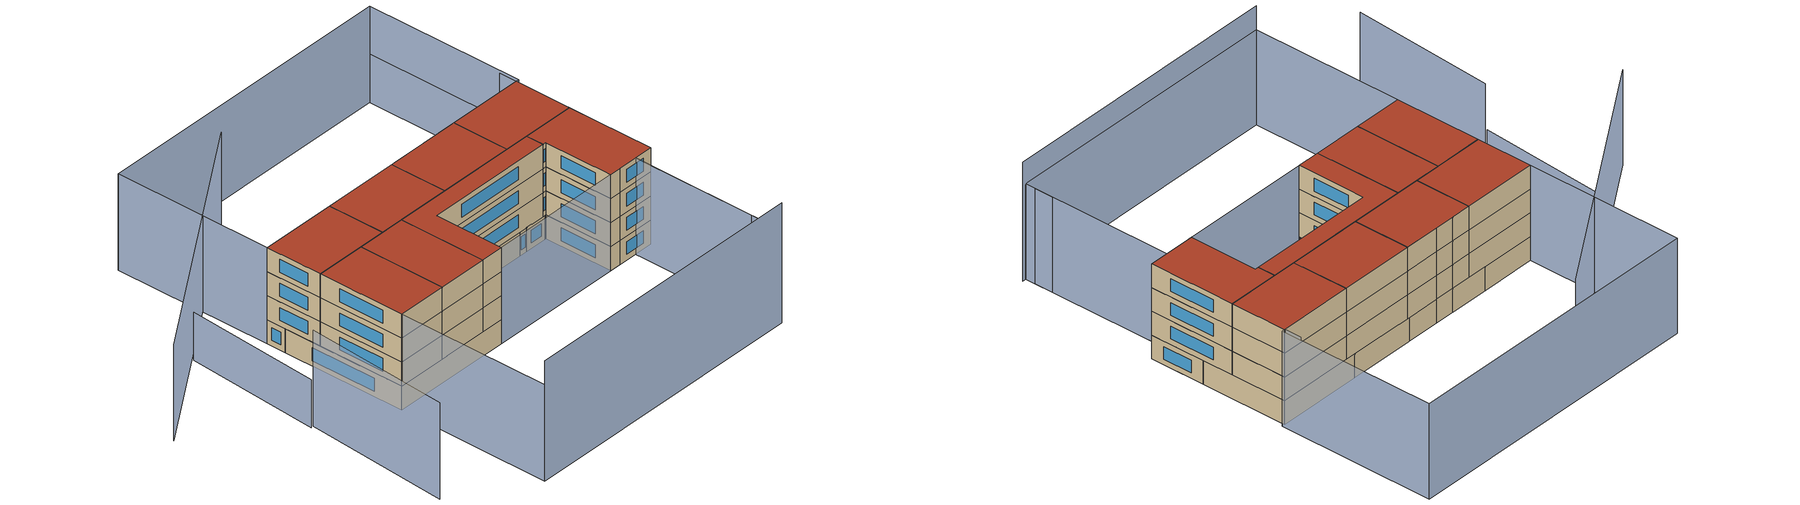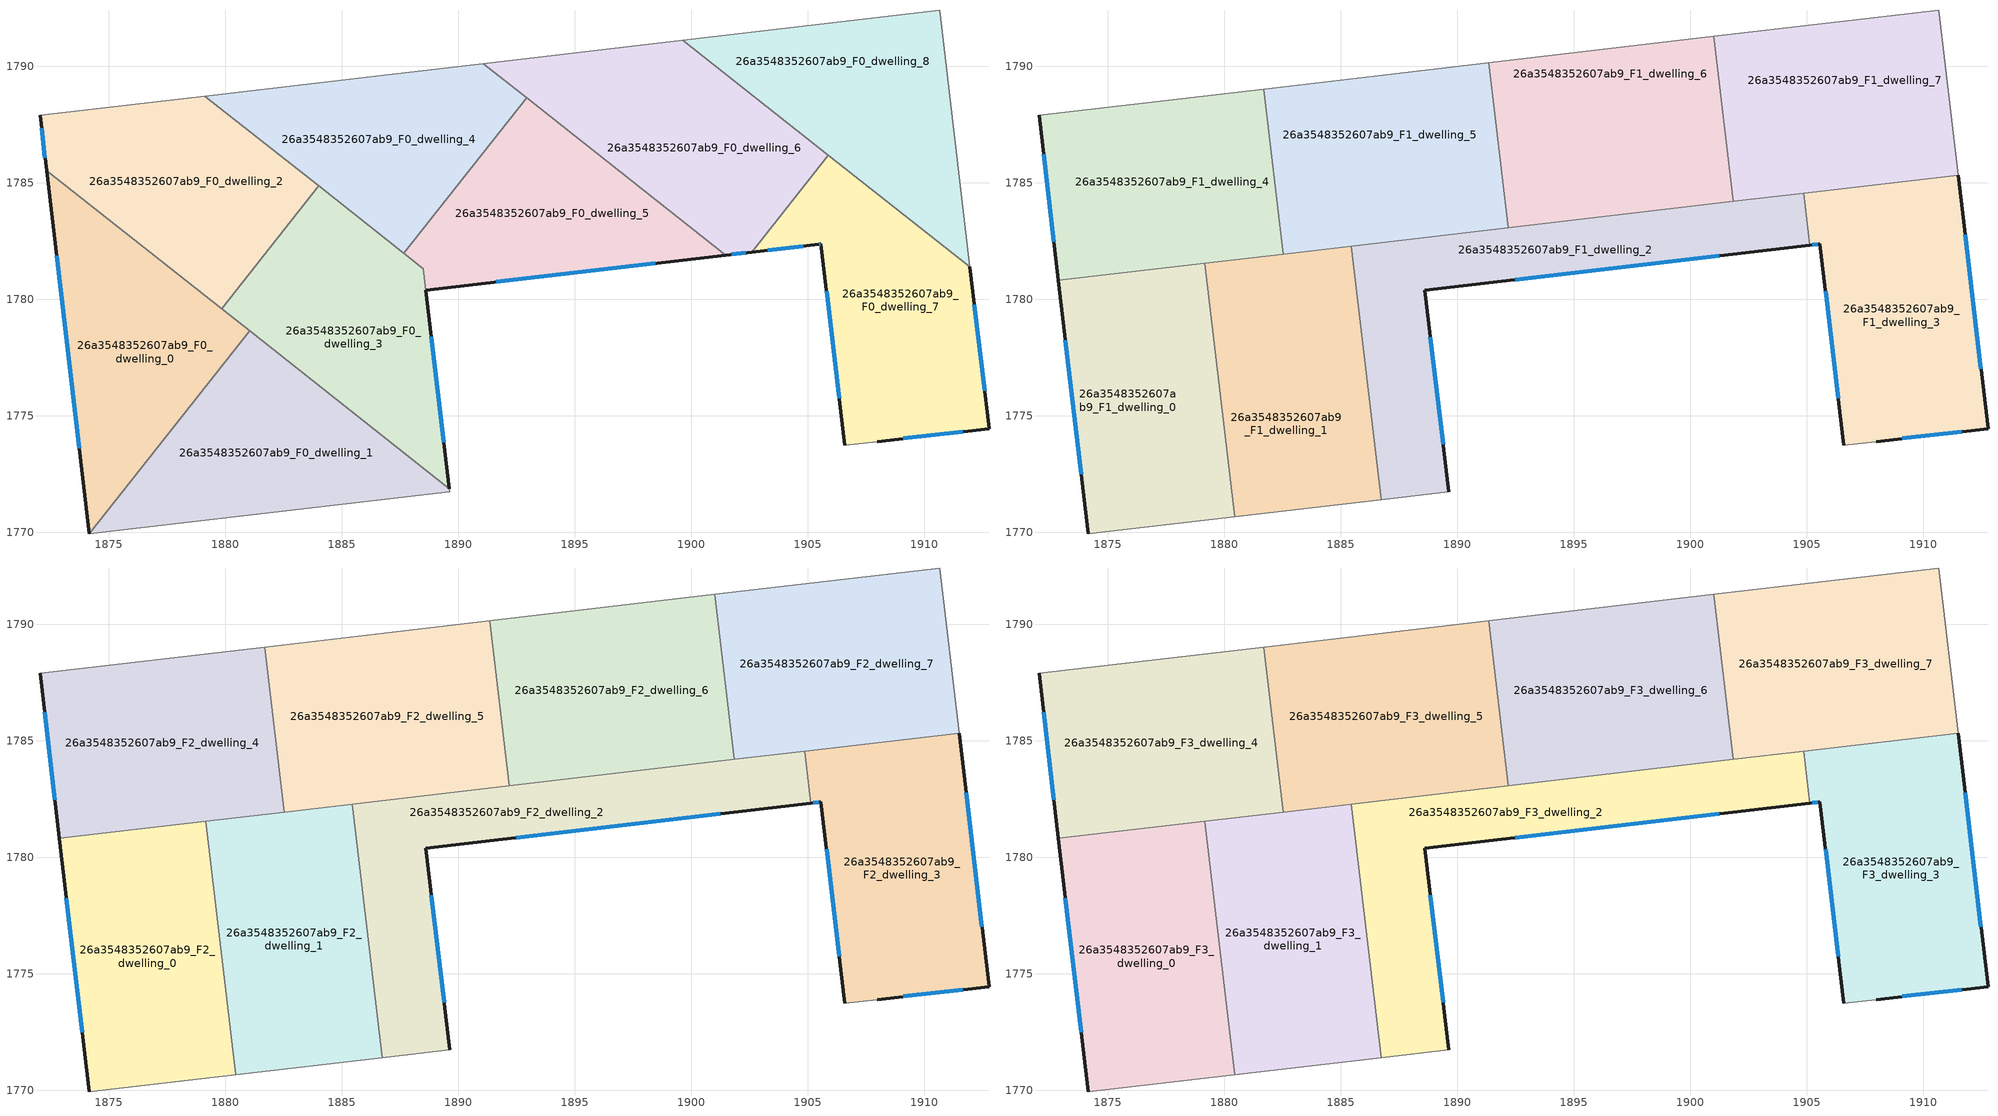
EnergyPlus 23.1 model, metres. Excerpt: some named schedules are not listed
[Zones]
26a3548352607ab9_F0_dwelling_0
 floor ground (EU_floor_Construction): 1881.04,1778.64 1874.17,1769.94 1872.33,1785.53 z0
 wall outside (EU_wall_Construction): 1872.33,1785.53 1874.17,1769.94 z0:3
 wall to 26a3548352607ab9_F0_dwelling_1 (EU_wall_Construction): 1874.17,1769.94 1881.04,1778.64 z0:3
 wall to 26a3548352607ab9_F0_dwelling_2 (EU_wall_Construction): 1879.84,1779.59 1872.33,1785.53 z0:3
 wall to 26a3548352607ab9_F0_dwelling_3 (EU_wall_Construction): 1881.04,1778.64 1879.84,1779.59 z0:3
 window (EU_Window_Construction): 1872.76,1781.87 1873.74,1773.6 z0.7:2.3
26a3548352607ab9_F0_dwelling_1
 floor ground (EU_floor_Construction): 1889.62,1771.87 1889.63,1771.75 1874.17,1769.93 1881.04,1778.64 z0
 wall adiabatic (EU_wall_Construction): 1874.17,1769.93 1889.63,1771.75 1889.62,1771.87 z0:3
 wall to 26a3548352607ab9_F0_dwelling_3 (EU_wall_Construction): 1889.62,1771.87 1881.04,1778.64 z0:3
26a3548352607ab9_F0_dwelling_2
 floor ground (EU_floor_Construction): 1884.01,1784.87 1879.84,1779.59 1872.33,1785.53 1872.05,1787.89 1879.13,1788.72 z0
 wall outside (EU_wall_Construction): 1872.05,1787.89 1872.33,1785.53 z0:3
 wall to 26a3548352607ab9_F0_dwelling_3 (EU_wall_Construction): 1879.84,1779.59 1884.01,1784.87 z0:3
 wall adiabatic (EU_wall_Construction): 1879.13,1788.72 1872.05,1787.89 z0:3
 wall to 26a3548352607ab9_F0_dwelling_4 (EU_wall_Construction): 1884.01,1784.87 1879.13,1788.72 z0:3
 window (EU_Window_Construction): 1872.12,1787.33 1872.27,1786.08 z0.7:2.3
26a3548352607ab9_F0_dwelling_3
 floor ground (EU_floor_Construction): 1888.5,1781.32 1889.62,1771.87 1879.84,1779.59 1884.01,1784.87 z0
 wall outside (EU_wall_Construction): 1889.62,1771.87 1888.61,1780.39 z0:3
 wall to 26a3548352607ab9_F0_dwelling_5 (EU_wall_Construction): 1888.61,1780.39 1888.5,1781.32 1887.67,1781.98 z0:3
 wall to 26a3548352607ab9_F0_dwelling_4 (EU_wall_Construction): 1887.67,1781.98 1884.01,1784.87 z0:3
 window (EU_Window_Construction): 1889.38,1773.87 1888.85,1778.39 z0.7:2.3
26a3548352607ab9_F0_dwelling_4
 floor ground (EU_floor_Construction): 1892.94,1788.64 1887.67,1781.97 1879.13,1788.72 1884.24,1789.32 1886.8,1789.61 1891.07,1790.11 z0
 wall adiabatic (EU_wall_Construction): 1891.07,1790.11 1886.8,1789.61 1884.24,1789.32 1879.13,1788.72 z0:3
 wall to 26a3548352607ab9_F0_dwelling_5 (EU_wall_Construction): 1887.67,1781.97 1892.94,1788.64 z0:3
 wall to 26a3548352607ab9_F0_dwelling_6 (EU_wall_Construction): 1892.94,1788.64 1891.07,1790.11 z0:3
26a3548352607ab9_F0_dwelling_5
 floor ground (EU_floor_Construction): 1901.47,1781.9 1888.61,1780.39 1888.5,1781.32 1887.67,1781.97 1892.94,1788.64 z0
 wall outside (EU_wall_Construction): 1888.61,1780.39 1901.47,1781.9 z0:3
 wall to 26a3548352607ab9_F0_dwelling_6 (EU_wall_Construction): 1901.47,1781.9 1892.94,1788.64 z0:3
 window (EU_Window_Construction): 1891.63,1780.75 1898.45,1781.54 z0.7:2.3
26a3548352607ab9_F0_dwelling_6
 floor ground (EU_floor_Construction): 1905.88,1786.19 1902.6,1782.03 1901.47,1781.9 1891.07,1790.11 1899.64,1791.12 z0
 wall outside (EU_wall_Construction): 1901.47,1781.9 1902.6,1782.03 z0:3
 wall adiabatic (EU_wall_Construction): 1899.64,1791.12 1891.07,1790.11 z0:3
 wall to 26a3548352607ab9_F0_dwelling_7 (EU_wall_Construction): 1902.6,1782.03 1905.88,1786.19 z0:3
 wall to 26a3548352607ab9_F0_dwelling_8 (EU_wall_Construction): 1905.88,1786.19 1899.64,1791.12 z0:3
 window (EU_Window_Construction): 1901.74,1781.93 1902.33,1782 z0.7:2.3
26a3548352607ab9_F0_dwelling_7
 floor ground (EU_floor_Construction): 1911.96,1781.39 1912.77,1774.46 1907.97,1773.9 1906.58,1773.73 1905.56,1782.38 1905.48,1782.37 1902.6,1782.03 1905.88,1786.19 z0
 wall outside (EU_wall_Construction): 1902.6,1782.03 1905.48,1782.37 1905.56,1782.38 1906.58,1773.73 / 1907.97,1773.9 1912.77,1774.46 1911.96,1781.39 z0:3
 wall adiabatic (EU_wall_Construction): 1906.58,1773.73 1907.97,1773.9 z0:3
 wall to 26a3548352607ab9_F0_dwelling_8 (EU_wall_Construction): 1911.96,1781.39 1905.88,1786.19 z0:3
 window (EU_Window_Construction): 1905.5,1782.37 1905.54,1782.37 / 1903.27,1782.11 1904.8,1782.29 / 1912.58,1776.09 1912.15,1779.76 / 1909.1,1774.03 1911.65,1774.33 / 1905.8,1780.35 1906.34,1775.76 z0.7:2.3
26a3548352607ab9_F0_dwelling_8
 floor ground (EU_floor_Construction): 1910.66,1792.41 1911.96,1781.39 1899.64,1791.12 z0
 wall adiabatic (EU_wall_Construction): 1911.96,1781.39 1910.66,1792.41 1899.64,1791.12 z0:3
26a3548352607ab9_F1_dwelling_0
 floor to 26a3548352607ab9_F0_dwelling_0 (EU_floor_Construction): 1879.36,1779.97 1879.71,1776.96 1874.17,1769.94 1872.89,1780.81 1877.6,1781.36 z3
 floor to 26a3548352607ab9_F0_dwelling_1 (EU_floor_Construction): 1879.71,1776.96 1880.45,1770.68 1874.17,1769.94 z3
 floor to 26a3548352607ab9_F0_dwelling_2 (EU_floor_Construction): 1879.17,1781.55 1879.36,1779.97 1877.6,1781.36 z3
 wall outside (EU_wall_Construction): 1872.89,1780.81 1874.17,1769.93 z3:6
 wall to 26a3548352607ab9_F1_dwelling_1 (EU_wall_Construction): 1880.45,1770.67 1879.17,1781.55 z3:6
 wall adiabatic (EU_wall_Construction): 1874.17,1769.93 1880.45,1770.67 z3:6
 wall to 26a3548352607ab9_F1_dwelling_4 (EU_wall_Construction): 1879.17,1781.55 1872.89,1780.81 z3:6
 window (EU_Window_Construction): 1873.19,1778.26 1873.87,1772.49 z3.7:5.3
26a3548352607ab9_F1_dwelling_1
 floor to 26a3548352607ab9_F0_dwelling_1 (EU_floor_Construction): 1886.38,1774.43 1886.73,1771.41 1880.45,1770.68 1879.71,1776.96 1881.04,1778.64 z3
 floor to 26a3548352607ab9_F0_dwelling_3 (EU_floor_Construction): 1885.46,1782.28 1886.38,1774.43 1879.84,1779.59 1881.61,1781.83 z3
 floor to 26a3548352607ab9_F0_dwelling_0 (EU_floor_Construction): 1881.04,1778.64 1879.71,1776.96 1879.36,1779.97 z3
 floor to 26a3548352607ab9_F0_dwelling_2 (EU_floor_Construction): 1881.61,1781.83 1879.84,1779.59 1879.36,1779.97 1879.17,1781.55 z3
 wall to 26a3548352607ab9_F1_dwelling_2 (EU_wall_Construction): 1886.73,1771.41 1885.46,1782.28 z3:6
 wall adiabatic (EU_wall_Construction): 1880.45,1770.67 1886.73,1771.41 z3:6
 wall to 26a3548352607ab9_F1_dwelling_5 (EU_wall_Construction): 1885.46,1782.28 1882.53,1781.94 z3:6
 wall to 26a3548352607ab9_F1_dwelling_4 (EU_wall_Construction): 1882.53,1781.94 1879.17,1781.55 z3:6
26a3548352607ab9_F1_dwelling_2
 floor to 26a3548352607ab9_F0_dwelling_5 (EU_floor_Construction): 1901.47,1781.9 1888.61,1780.39 1888.5,1781.32 1887.67,1781.97 1888.16,1782.6 1898.98,1783.87 z3
 floor to 26a3548352607ab9_F0_dwelling_1 (EU_floor_Construction): 1889.62,1771.87 1889.63,1771.75 1886.73,1771.41 1886.38,1774.43 z3
 floor to 26a3548352607ab9_F0_dwelling_6 (EU_floor_Construction): 1904.57,1784.52 1902.6,1782.03 1901.47,1781.9 1898.98,1783.87 z3
 floor to 26a3548352607ab9_F0_dwelling_7 (EU_floor_Construction): 1904.86,1784.56 1905.12,1782.32 1902.6,1782.03 1904.57,1784.52 z3
 floor to 26a3548352607ab9_F0_dwelling_3 (EU_floor_Construction): 1888.5,1781.32 1889.62,1771.87 1886.38,1774.43 1885.46,1782.28 1887.04,1782.47 z3
 floor to 26a3548352607ab9_F0_dwelling_4 (EU_floor_Construction): 1888.16,1782.6 1887.67,1781.98 1887.04,1782.47 z3
 wall outside (EU_wall_Construction): 1889.63,1771.75 1888.61,1780.39 1905.12,1782.32 z3:6
 wall to 26a3548352607ab9_F1_dwelling_3 (EU_wall_Construction): 1905.12,1782.32 1904.86,1784.56 z3:6
 wall adiabatic (EU_wall_Construction): 1886.73,1771.41 1889.63,1771.75 z3:6
 wall to 26a3548352607ab9_F1_dwelling_6 (EU_wall_Construction): 1901.84,1784.2 1892.18,1783.07 z3:6
 wall to 26a3548352607ab9_F1_dwelling_5 (EU_wall_Construction): 1892.18,1783.07 1885.45,1782.28 z3:6
 wall to 26a3548352607ab9_F1_dwelling_7 (EU_wall_Construction): 1904.86,1784.56 1901.84,1784.2 z3:6
 window (EU_Window_Construction): 1892.49,1780.85 1901.24,1781.87 / 1889.39,1773.78 1888.85,1778.36 z3.7:5.3
26a3548352607ab9_F1_dwelling_3
 floor to 26a3548352607ab9_F0_dwelling_7 (EU_floor_Construction): 1911.96,1781.39 1912.77,1774.46 1907.97,1773.9 1906.58,1773.73 1905.56,1782.38 1905.12,1782.32 1904.86,1784.56 1907.55,1784.87 z3
 floor to 26a3548352607ab9_F0_dwelling_8 (EU_floor_Construction): 1911.49,1785.33 1911.96,1781.39 1907.55,1784.87 z3
 wall outside (EU_wall_Construction): 1905.12,1782.32 1905.56,1782.38 1906.58,1773.73 / 1907.97,1773.9 1912.77,1774.46 1911.49,1785.33 z3:6
 wall adiabatic (EU_wall_Construction): 1906.58,1773.73 1907.97,1773.9 z3:6
 wall to 26a3548352607ab9_F1_dwelling_7 (EU_wall_Construction): 1911.49,1785.33 1904.86,1784.56 z3:6
 window (EU_Window_Construction): 1905.22,1782.34 1905.46,1782.36 / 1912.47,1777.01 1911.79,1782.78 / 1909.1,1774.03 1911.65,1774.33 / 1905.8,1780.35 1906.34,1775.76 z3.7:5.3
26a3548352607ab9_F1_dwelling_4
 floor to 26a3548352607ab9_F0_dwelling_2 (EU_floor_Construction): 1882,1786.45 1882.42,1782.86 1881.61,1781.83 1877.6,1781.36 1872.33,1785.53 1872.05,1787.89 1879.13,1788.72 z3
 floor to 26a3548352607ab9_F0_dwelling_0 (EU_floor_Construction): 1877.6,1781.36 1872.89,1780.81 1872.33,1785.53 z3
 floor to 26a3548352607ab9_F0_dwelling_4 (EU_floor_Construction): 1881.7,1789.02 1882,1786.45 1879.13,1788.72 z3
 floor to 26a3548352607ab9_F0_dwelling_3 (EU_floor_Construction): 1882.42,1782.86 1882.53,1781.94 1881.61,1781.83 z3
 wall outside (EU_wall_Construction): 1872.05,1787.89 1872.89,1780.81 z3:6
 wall to 26a3548352607ab9_F1_dwelling_5 (EU_wall_Construction): 1882.53,1781.94 1881.7,1789.02 z3:6
 wall adiabatic (EU_wall_Construction): 1881.7,1789.02 1872.05,1787.89 z3:6
 window (EU_Window_Construction): 1872.25,1786.23 1872.69,1782.47 z3.7:5.3
26a3548352607ab9_F1_dwelling_5
 floor to 26a3548352607ab9_F0_dwelling_3 (EU_floor_Construction): 1887.04,1782.47 1882.53,1781.94 1882.42,1782.86 1884.01,1784.87 z3
 floor to 26a3548352607ab9_F0_dwelling_4 (EU_floor_Construction): 1891.39,1789.87 1891.71,1787.09 1888.16,1782.6 1887.04,1782.47 1882,1786.45 1881.7,1789.02 1884.24,1789.32 1886.8,1789.61 1891.07,1790.11 z3
 floor to 26a3548352607ab9_F0_dwelling_2 (EU_floor_Construction): 1884.01,1784.87 1882.42,1782.86 1882,1786.45 z3
 floor to 26a3548352607ab9_F0_dwelling_5 (EU_floor_Construction): 1891.71,1787.09 1892.18,1783.07 1888.16,1782.6 z3
 floor to 26a3548352607ab9_F0_dwelling_6 (EU_floor_Construction): 1891.35,1790.15 1891.39,1789.87 1891.07,1790.11 z3
 wall adiabatic (EU_wall_Construction): 1891.35,1790.15 1886.8,1789.61 1884.24,1789.32 1881.7,1789.02 z3:6
 wall to 26a3548352607ab9_F1_dwelling_6 (EU_wall_Construction): 1892.18,1783.07 1891.35,1790.15 z3:6
26a3548352607ab9_F1_dwelling_6
 floor to 26a3548352607ab9_F0_dwelling_4 (EU_floor_Construction): 1892.94,1788.64 1891.71,1787.09 1891.39,1789.87 z3
 floor to 26a3548352607ab9_F0_dwelling_5 (EU_floor_Construction): 1898.98,1783.87 1892.18,1783.07 1891.71,1787.09 1892.94,1788.64 z3
 floor to 26a3548352607ab9_F0_dwelling_6 (EU_floor_Construction): 1901.17,1789.91 1901.84,1784.2 1898.98,1783.87 1891.39,1789.87 1891.35,1790.15 1899.64,1791.12 z3
 floor to 26a3548352607ab9_F0_dwelling_8 (EU_floor_Construction): 1901.01,1791.28 1901.17,1789.91 1899.64,1791.12 z3
 wall adiabatic (EU_wall_Construction): 1901.01,1791.28 1891.35,1790.15 z3:6
 wall to 26a3548352607ab9_F1_dwelling_7 (EU_wall_Construction): 1901.84,1784.2 1901.01,1791.28 z3:6
26a3548352607ab9_F1_dwelling_7
 floor to 26a3548352607ab9_F0_dwelling_6 (EU_floor_Construction): 1905.88,1786.19 1904.57,1784.52 1901.84,1784.2 1901.17,1789.91 z3
 floor to 26a3548352607ab9_F0_dwelling_8 (EU_floor_Construction): 1910.66,1792.41 1911.49,1785.33 1907.55,1784.87 1901.17,1789.91 1901.01,1791.28 z3
 floor to 26a3548352607ab9_F0_dwelling_7 (EU_floor_Construction): 1907.55,1784.87 1904.57,1784.52 1905.88,1786.19 z3
 wall adiabatic (EU_wall_Construction): 1911.49,1785.33 1910.66,1792.41 1901.01,1791.28 z3:6
26a3548352607ab9_F2_dwelling_0
 floor to 26a3548352607ab9_F1_dwelling_0 (EU_floor_Construction): 1879.17,1781.55 1880.45,1770.67 1874.17,1769.93 1872.89,1780.81 z6
 wall outside (EU_wall_Construction): 1872.89,1780.81 1874.17,1769.93 z6:9
 wall to 26a3548352607ab9_F2_dwelling_1 (EU_wall_Construction): 1880.45,1770.67 1879.17,1781.55 z6:9
 wall adiabatic (EU_wall_Construction): 1874.17,1769.93 1880.45,1770.67 z6:9
 wall to 26a3548352607ab9_F2_dwelling_4 (EU_wall_Construction): 1879.17,1781.55 1872.89,1780.81 z6:9
 window (EU_Window_Construction): 1873.19,1778.26 1873.87,1772.49 z6.7:8.3
26a3548352607ab9_F2_dwelling_1
 floor to 26a3548352607ab9_F1_dwelling_1 (EU_floor_Construction): 1885.46,1782.28 1886.73,1771.41 1880.45,1770.67 1879.17,1781.55 z6
 wall to 26a3548352607ab9_F2_dwelling_2 (EU_wall_Construction): 1886.73,1771.41 1885.46,1782.28 z6:9
 wall adiabatic (EU_wall_Construction): 1880.45,1770.67 1886.73,1771.41 z6:9
 wall to 26a3548352607ab9_F2_dwelling_5 (EU_wall_Construction): 1885.46,1782.28 1882.53,1781.94 z6:9
 wall to 26a3548352607ab9_F2_dwelling_4 (EU_wall_Construction): 1882.53,1781.94 1879.17,1781.55 z6:9
26a3548352607ab9_F2_dwelling_2
 floor to 26a3548352607ab9_F1_dwelling_2 (EU_floor_Construction): 1904.86,1784.56 1905.12,1782.32 1888.61,1780.39 1889.63,1771.75 1886.73,1771.41 1885.46,1782.28 z6
 wall outside (EU_wall_Construction): 1889.63,1771.75 1888.61,1780.39 1905.12,1782.32 z6:9
 wall to 26a3548352607ab9_F2_dwelling_3 (EU_wall_Construction): 1905.12,1782.32 1904.86,1784.56 z6:9
 wall adiabatic (EU_wall_Construction): 1886.73,1771.41 1889.63,1771.75 z6:9
 wall to 26a3548352607ab9_F2_dwelling_6 (EU_wall_Construction): 1901.84,1784.2 1892.18,1783.07 z6:9
 wall to 26a3548352607ab9_F2_dwelling_5 (EU_wall_Construction): 1892.18,1783.07 1885.45,1782.28 z6:9
 wall to 26a3548352607ab9_F2_dwelling_7 (EU_wall_Construction): 1904.86,1784.56 1901.84,1784.2 z6:9
 window (EU_Window_Construction): 1892.49,1780.85 1901.24,1781.87 / 1889.39,1773.78 1888.85,1778.36 z6.7:8.3
26a3548352607ab9_F2_dwelling_3
 floor to 26a3548352607ab9_F1_dwelling_3 (EU_floor_Construction): 1911.49,1785.33 1912.77,1774.46 1907.97,1773.9 1906.58,1773.73 1905.56,1782.38 1905.12,1782.32 1904.86,1784.56 z6
 wall outside (EU_wall_Construction): 1905.12,1782.32 1905.56,1782.38 1906.58,1773.73 / 1907.97,1773.9 1912.77,1774.46 1911.49,1785.33 z6:9
 wall adiabatic (EU_wall_Construction): 1906.58,1773.73 1907.97,1773.9 z6:9
 wall to 26a3548352607ab9_F2_dwelling_7 (EU_wall_Construction): 1911.49,1785.33 1904.86,1784.56 z6:9
 window (EU_Window_Construction): 1905.22,1782.34 1905.46,1782.36 / 1912.47,1777.01 1911.79,1782.78 / 1909.1,1774.03 1911.65,1774.33 / 1905.8,1780.35 1906.34,1775.76 z6.7:8.3
26a3548352607ab9_F2_dwelling_4
 floor to 26a3548352607ab9_F1_dwelling_4 (EU_floor_Construction): 1881.7,1789.02 1882.53,1781.94 1872.89,1780.81 1872.05,1787.89 z6
 wall outside (EU_wall_Construction): 1872.05,1787.89 1872.89,1780.81 z6:9
 wall to 26a3548352607ab9_F2_dwelling_5 (EU_wall_Construction): 1882.53,1781.94 1881.7,1789.02 z6:9
 wall adiabatic (EU_wall_Construction): 1881.7,1789.02 1872.05,1787.89 z6:9
 window (EU_Window_Construction): 1872.25,1786.23 1872.69,1782.47 z6.7:8.3
26a3548352607ab9_F2_dwelling_5
 floor to 26a3548352607ab9_F1_dwelling_5 (EU_floor_Construction): 1891.35,1790.15 1892.18,1783.07 1882.53,1781.94 1881.7,1789.02 1884.24,1789.32 1886.8,1789.61 z6
 wall adiabatic (EU_wall_Construction): 1891.35,1790.15 1886.8,1789.61 1884.24,1789.32 1881.7,1789.02 z6:9
 wall to 26a3548352607ab9_F2_dwelling_6 (EU_wall_Construction): 1892.18,1783.07 1891.35,1790.15 z6:9
26a3548352607ab9_F2_dwelling_6
 floor to 26a3548352607ab9_F1_dwelling_6 (EU_floor_Construction): 1901.01,1791.28 1901.84,1784.2 1892.18,1783.07 1891.35,1790.15 z6
 wall adiabatic (EU_wall_Construction): 1901.01,1791.28 1891.35,1790.15 z6:9
 wall to 26a3548352607ab9_F2_dwelling_7 (EU_wall_Construction): 1901.84,1784.2 1901.01,1791.28 z6:9
26a3548352607ab9_F2_dwelling_7
 floor to 26a3548352607ab9_F1_dwelling_7 (EU_floor_Construction): 1910.66,1792.41 1911.49,1785.33 1901.84,1784.2 1901.01,1791.28 z6
 wall adiabatic (EU_wall_Construction): 1911.49,1785.33 1910.66,1792.41 1901.01,1791.28 z6:9
26a3548352607ab9_F3_dwelling_0
 floor to 26a3548352607ab9_F2_dwelling_0 (EU_floor_Construction): 1879.17,1781.55 1880.45,1770.67 1874.17,1769.93 1872.89,1780.81 z9
 wall outside (EU_wall_Construction): 1872.89,1780.81 1874.17,1769.93 z9:12
 wall to 26a3548352607ab9_F3_dwelling_1 (EU_wall_Construction): 1880.45,1770.67 1879.17,1781.55 z9:12
 wall adiabatic (EU_wall_Construction): 1874.17,1769.93 1880.45,1770.67 z9:12
 wall to 26a3548352607ab9_F3_dwelling_4 (EU_wall_Construction): 1879.17,1781.55 1872.89,1780.81 z9:12
 window (EU_Window_Construction): 1873.19,1778.26 1873.87,1772.49 z9.7:11.3
 roof outside (EU_roof_Construction): 1880.45,1770.67 1879.17,1781.55 1872.89,1780.81 1874.17,1769.93 z12
26a3548352607ab9_F3_dwelling_1
 floor to 26a3548352607ab9_F2_dwelling_1 (EU_floor_Construction): 1885.46,1782.28 1886.73,1771.41 1880.45,1770.67 1879.17,1781.55 z9
 wall to 26a3548352607ab9_F3_dwelling_2 (EU_wall_Construction): 1886.73,1771.41 1885.46,1782.28 z9:12
 wall adiabatic (EU_wall_Construction): 1880.45,1770.67 1886.73,1771.41 z9:12
 wall to 26a3548352607ab9_F3_dwelling_5 (EU_wall_Construction): 1885.46,1782.28 1882.53,1781.94 z9:12
 wall to 26a3548352607ab9_F3_dwelling_4 (EU_wall_Construction): 1882.53,1781.94 1879.17,1781.55 z9:12
 roof outside (EU_roof_Construction): 1886.73,1771.41 1885.46,1782.28 1879.17,1781.55 1880.45,1770.67 z12
26a3548352607ab9_F3_dwelling_2
 floor to 26a3548352607ab9_F2_dwelling_2 (EU_floor_Construction): 1904.86,1784.56 1905.12,1782.32 1888.61,1780.39 1889.63,1771.75 1886.73,1771.41 1885.46,1782.28 z9
 wall outside (EU_wall_Construction): 1889.63,1771.75 1888.61,1780.39 1905.12,1782.32 z9:12
 wall to 26a3548352607ab9_F3_dwelling_3 (EU_wall_Construction): 1905.12,1782.32 1904.86,1784.56 z9:12
 wall adiabatic (EU_wall_Construction): 1886.73,1771.41 1889.63,1771.75 z9:12
 wall to 26a3548352607ab9_F3_dwelling_6 (EU_wall_Construction): 1901.84,1784.2 1892.18,1783.07 z9:12
 wall to 26a3548352607ab9_F3_dwelling_5 (EU_wall_Construction): 1892.18,1783.07 1885.45,1782.28 z9:12
 wall to 26a3548352607ab9_F3_dwelling_7 (EU_wall_Construction): 1904.86,1784.56 1901.84,1784.2 z9:12
 window (EU_Window_Construction): 1892.49,1780.85 1901.24,1781.87 / 1889.39,1773.78 1888.85,1778.36 z9.7:11.3
 roof outside (EU_roof_Construction): 1905.12,1782.32 1904.86,1784.56 1885.46,1782.28 1886.73,1771.41 1889.63,1771.75 1888.61,1780.39 z12
26a3548352607ab9_F3_dwelling_3
 floor to 26a3548352607ab9_F2_dwelling_3 (EU_floor_Construction): 1911.49,1785.33 1912.77,1774.46 1907.97,1773.9 1906.58,1773.73 1905.56,1782.38 1905.12,1782.32 1904.86,1784.56 z9
 wall outside (EU_wall_Construction): 1905.12,1782.32 1905.56,1782.38 1906.58,1773.73 / 1907.97,1773.9 1912.77,1774.46 1911.49,1785.33 z9:12
 wall adiabatic (EU_wall_Construction): 1906.58,1773.73 1907.97,1773.9 z9:12
 wall to 26a3548352607ab9_F3_dwelling_7 (EU_wall_Construction): 1911.49,1785.33 1904.86,1784.56 z9:12
 window (EU_Window_Construction): 1905.22,1782.34 1905.46,1782.36 / 1912.47,1777.01 1911.79,1782.78 / 1909.1,1774.03 1911.65,1774.33 / 1905.8,1780.35 1906.34,1775.76 z9.7:11.3
 roof outside (EU_roof_Construction): 1912.77,1774.46 1911.49,1785.33 1904.86,1784.56 1905.12,1782.32 1905.56,1782.38 1906.58,1773.73 1907.97,1773.9 z12
26a3548352607ab9_F3_dwelling_4
 floor to 26a3548352607ab9_F2_dwelling_4 (EU_floor_Construction): 1881.7,1789.02 1882.53,1781.94 1872.89,1780.81 1872.05,1787.89 z9
 wall outside (EU_wall_Construction): 1872.05,1787.89 1872.89,1780.81 z9:12
 wall to 26a3548352607ab9_F3_dwelling_5 (EU_wall_Construction): 1882.53,1781.94 1881.7,1789.02 z9:12
 wall adiabatic (EU_wall_Construction): 1881.7,1789.02 1872.05,1787.89 z9:12
 window (EU_Window_Construction): 1872.25,1786.23 1872.69,1782.47 z9.7:11.3
 roof outside (EU_roof_Construction): 1882.53,1781.94 1881.7,1789.02 1872.05,1787.89 1872.89,1780.81 z12
26a3548352607ab9_F3_dwelling_5
 floor to 26a3548352607ab9_F2_dwelling_5 (EU_floor_Construction): 1891.35,1790.15 1892.18,1783.07 1882.53,1781.94 1881.7,1789.02 1884.24,1789.32 1886.8,1789.61 z9
 wall adiabatic (EU_wall_Construction): 1891.35,1790.15 1886.8,1789.61 1884.24,1789.32 1881.7,1789.02 z9:12
 wall to 26a3548352607ab9_F3_dwelling_6 (EU_wall_Construction): 1892.18,1783.07 1891.35,1790.15 z9:12
 roof outside (EU_roof_Construction): 1892.18,1783.07 1891.35,1790.15 1886.8,1789.61 1884.24,1789.32 1881.7,1789.02 1882.53,1781.94 z12
26a3548352607ab9_F3_dwelling_6
 floor to 26a3548352607ab9_F2_dwelling_6 (EU_floor_Construction): 1901.01,1791.28 1901.84,1784.2 1892.18,1783.07 1891.35,1790.15 z9
 wall adiabatic (EU_wall_Construction): 1901.01,1791.28 1891.35,1790.15 z9:12
 wall to 26a3548352607ab9_F3_dwelling_7 (EU_wall_Construction): 1901.84,1784.2 1901.01,1791.28 z9:12
 roof outside (EU_roof_Construction): 1901.84,1784.2 1901.01,1791.28 1891.35,1790.15 1892.18,1783.07 z12
26a3548352607ab9_F3_dwelling_7
 floor to 26a3548352607ab9_F2_dwelling_7 (EU_floor_Construction): 1910.66,1792.41 1911.49,1785.33 1901.84,1784.2 1901.01,1791.28 z9
 wall adiabatic (EU_wall_Construction): 1911.49,1785.33 1910.66,1792.41 1901.01,1791.28 z9:12
 roof outside (EU_roof_Construction): 1911.49,1785.33 1910.66,1792.41 1901.01,1791.28 1901.84,1784.2 z12
shading: 1876.42,1750.84 1913.17,1755.15 z0:15; 1865.59,1773.94 1866.4,1755.76 / 1882.45,1806.13 1853.42,1781.69 / 1912.53,1756.38 1910.08,1777.14 / 1912.52,1776.48 1910.4,1794.56 / 1912.68,1755.09 1876.41,1750.84 / 1876.41,1750.84 1874.17,1769.94 / 1874.17,1769.94 1910.44,1774.19 / 1910.44,1774.19 1912.68,1755.09 / 1869.71,1807.78 1908.7,1812.35 / 1908.7,1812.35 1911.03,1792.45 / 1911.03,1792.45 1872.03,1787.89 / 1872.03,1787.89 1869.71,1807.78 z0:12; 1864.52,1790.81 1865.26,1773.92 / 1910.76,1794.6 1908.69,1812.28 z0:6
[Building]
EU S2 Campaign: North Axis=0; Terrain=City; Solar Distribution=FullExterior
[Site:Location]
Budapest.Ferenc.Liszt.Intl.AP: Latitude=47.437; Longitude=19.256; Time Zone=1; Elevation=185
[SizingPeriod:WeatherFileDays]
AnnualSizingPeriod: Begin Month=1; Begin Day of Month=1; End Month=12; End Day of Month=31; Day of Week for Start Day=Monday; Use Weather File Daylight Saving Period=No; Use Weather File Rain and Snow Indicators=No
[MATERIAL]
EU_InternalMass_Material: Roughness=MediumRough; Thickness=0.1; Conductivity=1; Density=1800; Specific Heat=900; Thermal Absorptance=0.9; Solar Absorptance=0.7; Visible Absorptance=0.7
[MATERIAL:NOMASS] Roughness=MediumRough; Thermal Absorptance=0.9; Solar Absorptance=0.7; Visible Absorptance=0.7
Name | Thermal Resistance
EU_wall_NoMass | 0.832559
EU_roof_NoMass | 1.39638
EU_floor_NoMass | 0.872794
[WINDOWMATERIAL:SIMPLEGLAZINGSYSTEM]
EU_Window_SimpleGlazing: UFactor=2.79869; Solar Heat Gain Coefficient=0.75; Visible Transmittance=0.75
[CONSTRUCTION]
EU_wall_Construction: EU_wall_NoMass
EU_roof_Construction: EU_roof_NoMass
EU_floor_Construction: EU_floor_NoMass
EU_Window_Construction: EU_Window_SimpleGlazing
EU_InternalMass_Construction: EU_InternalMass_Material
[ZONE] Type=1; Multiplier=1; Ceiling Height=autocalculate; Floor Area=autocalculate; Part of Total Floor Area=Yes
Name | Volume
26a3548352607ab9_F0_dwelling_0 | 184.663
26a3548352607ab9_F1_dwelling_0; 26a3548352607ab9_F2_dwelling_0; 26a3548352607ab9_F3_dwelling_0 | 207.74
26a3548352607ab9_F0_dwelling_1 | 184.582
26a3548352607ab9_F1_dwelling_1; 26a3548352607ab9_F2_dwelling_1; 26a3548352607ab9_F3_dwelling_1 | 207.758
26a3548352607ab9_F0_dwelling_2 | 184.679
26a3548352607ab9_F1_dwelling_2; 26a3548352607ab9_F2_dwelling_2; 26a3548352607ab9_F3_dwelling_2 | 207.772
26a3548352607ab9_F0_dwelling_3 | 183.325
26a3548352607ab9_F1_dwelling_3; 26a3548352607ab9_F2_dwelling_3; 26a3548352607ab9_F3_dwelling_3 | 207.764
26a3548352607ab9_F0_dwelling_4 | 168.954
26a3548352607ab9_F1_dwelling_4; 26a3548352607ab9_F2_dwelling_4; 26a3548352607ab9_F3_dwelling_4 | 207.747
26a3548352607ab9_F0_dwelling_5 | 170.225
26a3548352607ab9_F1_dwelling_5; 26a3548352607ab9_F2_dwelling_5; 26a3548352607ab9_F3_dwelling_5; 26a3548352607ab9_F1_dwelling_6; 26a3548352607ab9_F2_dwelling_6; 26a3548352607ab9_F3_dwelling_6 | 207.757
26a3548352607ab9_F0_dwelling_6 | 200.406
26a3548352607ab9_F0_dwelling_7 | 200.404
26a3548352607ab9_F1_dwelling_7; 26a3548352607ab9_F2_dwelling_7; 26a3548352607ab9_F3_dwelling_7 | 207.746
26a3548352607ab9_F0_dwelling_8 | 184.682
[INTERNALMASS] Construction=EU_InternalMass_Construction
Name | Zone or ZoneList | Surface Area
26a3548352607ab9_F0_dwelling_0_EU_InternalMass | 26a3548352607ab9_F0_dwelling_0 | 61.5568
26a3548352607ab9_F0_dwelling_1_EU_InternalMass | 26a3548352607ab9_F0_dwelling_1 | 61.5593
26a3548352607ab9_F0_dwelling_2_EU_InternalMass | 26a3548352607ab9_F0_dwelling_2 | 61.5598
26a3548352607ab9_F0_dwelling_3_EU_InternalMass | 26a3548352607ab9_F0_dwelling_3 | 61.1248
26a3548352607ab9_F0_dwelling_4_EU_InternalMass | 26a3548352607ab9_F0_dwelling_4 | 56.318
26a3548352607ab9_F0_dwelling_5_EU_InternalMass | 26a3548352607ab9_F0_dwelling_5 | 56.7406
26a3548352607ab9_F0_dwelling_6_EU_InternalMass | 26a3548352607ab9_F0_dwelling_6 | 66.8014
26a3548352607ab9_F0_dwelling_7_EU_InternalMass | 26a3548352607ab9_F0_dwelling_7 | 66.8003
26a3548352607ab9_F0_dwelling_8_EU_InternalMass | 26a3548352607ab9_F0_dwelling_8 | 61.5606
26a3548352607ab9_F1_dwelling_0_EU_InternalMass | 26a3548352607ab9_F1_dwelling_0 | 69.2465
26a3548352607ab9_F1_dwelling_1_EU_InternalMass | 26a3548352607ab9_F1_dwelling_1 | 69.2527
26a3548352607ab9_F1_dwelling_2_EU_InternalMass | 26a3548352607ab9_F1_dwelling_2 | 69.2569
26a3548352607ab9_F1_dwelling_3_EU_InternalMass | 26a3548352607ab9_F1_dwelling_3 | 69.2546
26a3548352607ab9_F1_dwelling_4_EU_InternalMass | 26a3548352607ab9_F1_dwelling_4 | 69.2493
26a3548352607ab9_F1_dwelling_5_EU_InternalMass | 26a3548352607ab9_F1_dwelling_5 | 69.2524
26a3548352607ab9_F1_dwelling_6_EU_InternalMass | 26a3548352607ab9_F1_dwelling_6 | 69.2524
26a3548352607ab9_F1_dwelling_7_EU_InternalMass | 26a3548352607ab9_F1_dwelling_7 | 69.2486
26a3548352607ab9_F2_dwelling_0_EU_InternalMass | 26a3548352607ab9_F2_dwelling_0 | 69.2465
26a3548352607ab9_F2_dwelling_1_EU_InternalMass | 26a3548352607ab9_F2_dwelling_1 | 69.2527
26a3548352607ab9_F2_dwelling_2_EU_InternalMass | 26a3548352607ab9_F2_dwelling_2 | 69.2569
26a3548352607ab9_F2_dwelling_3_EU_InternalMass | 26a3548352607ab9_F2_dwelling_3 | 69.2546
26a3548352607ab9_F2_dwelling_4_EU_InternalMass | 26a3548352607ab9_F2_dwelling_4 | 69.2493
26a3548352607ab9_F2_dwelling_5_EU_InternalMass | 26a3548352607ab9_F2_dwelling_5 | 69.2524
26a3548352607ab9_F2_dwelling_6_EU_InternalMass | 26a3548352607ab9_F2_dwelling_6 | 69.2524
26a3548352607ab9_F2_dwelling_7_EU_InternalMass | 26a3548352607ab9_F2_dwelling_7 | 69.2486
26a3548352607ab9_F3_dwelling_0_EU_InternalMass | 26a3548352607ab9_F3_dwelling_0 | 69.2465
26a3548352607ab9_F3_dwelling_1_EU_InternalMass | 26a3548352607ab9_F3_dwelling_1 | 69.2527
26a3548352607ab9_F3_dwelling_2_EU_InternalMass | 26a3548352607ab9_F3_dwelling_2 | 69.2569
26a3548352607ab9_F3_dwelling_3_EU_InternalMass | 26a3548352607ab9_F3_dwelling_3 | 69.2546
26a3548352607ab9_F3_dwelling_4_EU_InternalMass | 26a3548352607ab9_F3_dwelling_4 | 69.2493
26a3548352607ab9_F3_dwelling_5_EU_InternalMass | 26a3548352607ab9_F3_dwelling_5 | 69.2524
26a3548352607ab9_F3_dwelling_6_EU_InternalMass | 26a3548352607ab9_F3_dwelling_6 | 69.2524
26a3548352607ab9_F3_dwelling_7_EU_InternalMass | 26a3548352607ab9_F3_dwelling_7 | 69.2486
[OTHEREQUIPMENT] Fuel Type=Electricity; Design Level Calculation Method=Watts/Area; Power per Zone Floor Area=1; Fraction Latent=0; Fraction Radiant=0; Fraction Lost=0; Carbon Dioxide Generation Rate=0; EndUse Subcategory=EU_Step8_InternalGains
Name | Zone or ZoneList or Space or SpaceList | Schedule
EU_Step8_InternalGain_26a3548352607ab9_F0_dwelling_0_f000 | 26a3548352607ab9_F0_dwelling_0 | EU_Step8_GainSchedule_26a3548352607ab9_F0_dwelling_0_f000
EU_Step8_InternalGain_26a3548352607ab9_F0_dwelling_1_f000 | 26a3548352607ab9_F0_dwelling_1 | EU_Step8_GainSchedule_26a3548352607ab9_F0_dwelling_1_f000
EU_Step8_InternalGain_26a3548352607ab9_F0_dwelling_2_f000 | 26a3548352607ab9_F0_dwelling_2 | EU_Step8_GainSchedule_26a3548352607ab9_F0_dwelling_2_f000
EU_Step8_InternalGain_26a3548352607ab9_F0_dwelling_3_f000 | 26a3548352607ab9_F0_dwelling_3 | EU_Step8_GainSchedule_26a3548352607ab9_F0_dwelling_3_f000
EU_Step8_InternalGain_26a3548352607ab9_F0_dwelling_4_f000 | 26a3548352607ab9_F0_dwelling_4 | EU_Step8_GainSchedule_26a3548352607ab9_F0_dwelling_4_f000
EU_Step8_InternalGain_26a3548352607ab9_F0_dwelling_5_f000 | 26a3548352607ab9_F0_dwelling_5 | EU_Step8_GainSchedule_26a3548352607ab9_F0_dwelling_5_f000
EU_Step8_InternalGain_26a3548352607ab9_F0_dwelling_6_f000 | 26a3548352607ab9_F0_dwelling_6 | EU_Step8_GainSchedule_26a3548352607ab9_F0_dwelling_6_f000
EU_Step8_InternalGain_26a3548352607ab9_F0_dwelling_7_f000 | 26a3548352607ab9_F0_dwelling_7 | EU_Step8_GainSchedule_26a3548352607ab9_F0_dwelling_7_f000
EU_Step8_InternalGain_26a3548352607ab9_F0_dwelling_8_f000 | 26a3548352607ab9_F0_dwelling_8 | EU_Step8_GainSchedule_26a3548352607ab9_F0_dwelling_8_f000
EU_Step8_InternalGain_26a3548352607ab9_F1_dwelling_0_f000 | 26a3548352607ab9_F1_dwelling_0 | EU_Step8_GainSchedule_26a3548352607ab9_F1_dwelling_0_f000
EU_Step8_InternalGain_26a3548352607ab9_F1_dwelling_1_f000 | 26a3548352607ab9_F1_dwelling_1 | EU_Step8_GainSchedule_26a3548352607ab9_F1_dwelling_1_f000
EU_Step8_InternalGain_26a3548352607ab9_F1_dwelling_2_f000 | 26a3548352607ab9_F1_dwelling_2 | EU_Step8_GainSchedule_26a3548352607ab9_F1_dwelling_2_f000
EU_Step8_InternalGain_26a3548352607ab9_F1_dwelling_3_f000 | 26a3548352607ab9_F1_dwelling_3 | EU_Step8_GainSchedule_26a3548352607ab9_F1_dwelling_3_f000
EU_Step8_InternalGain_26a3548352607ab9_F1_dwelling_4_f000 | 26a3548352607ab9_F1_dwelling_4 | EU_Step8_GainSchedule_26a3548352607ab9_F1_dwelling_4_f000
EU_Step8_InternalGain_26a3548352607ab9_F1_dwelling_5_f000 | 26a3548352607ab9_F1_dwelling_5 | EU_Step8_GainSchedule_26a3548352607ab9_F1_dwelling_5_f000
EU_Step8_InternalGain_26a3548352607ab9_F1_dwelling_6_f000 | 26a3548352607ab9_F1_dwelling_6 | EU_Step8_GainSchedule_26a3548352607ab9_F1_dwelling_6_f000
EU_Step8_InternalGain_26a3548352607ab9_F1_dwelling_7_f000 | 26a3548352607ab9_F1_dwelling_7 | EU_Step8_GainSchedule_26a3548352607ab9_F1_dwelling_7_f000
EU_Step8_InternalGain_26a3548352607ab9_F2_dwelling_0_f000 | 26a3548352607ab9_F2_dwelling_0 | EU_Step8_GainSchedule_26a3548352607ab9_F2_dwelling_0_f000
EU_Step8_InternalGain_26a3548352607ab9_F2_dwelling_1_f000 | 26a3548352607ab9_F2_dwelling_1 | EU_Step8_GainSchedule_26a3548352607ab9_F2_dwelling_1_f000
EU_Step8_InternalGain_26a3548352607ab9_F2_dwelling_2_f000 | 26a3548352607ab9_F2_dwelling_2 | EU_Step8_GainSchedule_26a3548352607ab9_F2_dwelling_2_f000
EU_Step8_InternalGain_26a3548352607ab9_F2_dwelling_3_f000 | 26a3548352607ab9_F2_dwelling_3 | EU_Step8_GainSchedule_26a3548352607ab9_F2_dwelling_3_f000
EU_Step8_InternalGain_26a3548352607ab9_F2_dwelling_4_f000 | 26a3548352607ab9_F2_dwelling_4 | EU_Step8_GainSchedule_26a3548352607ab9_F2_dwelling_4_f000
EU_Step8_InternalGain_26a3548352607ab9_F2_dwelling_5_f000 | 26a3548352607ab9_F2_dwelling_5 | EU_Step8_GainSchedule_26a3548352607ab9_F2_dwelling_5_f000
EU_Step8_InternalGain_26a3548352607ab9_F2_dwelling_6_f000 | 26a3548352607ab9_F2_dwelling_6 | EU_Step8_GainSchedule_26a3548352607ab9_F2_dwelling_6_f000
EU_Step8_InternalGain_26a3548352607ab9_F2_dwelling_7_f000 | 26a3548352607ab9_F2_dwelling_7 | EU_Step8_GainSchedule_26a3548352607ab9_F2_dwelling_7_f000
EU_Step8_InternalGain_26a3548352607ab9_F3_dwelling_0_f000 | 26a3548352607ab9_F3_dwelling_0 | EU_Step8_GainSchedule_26a3548352607ab9_F3_dwelling_0_f000
EU_Step8_InternalGain_26a3548352607ab9_F3_dwelling_1_f000 | 26a3548352607ab9_F3_dwelling_1 | EU_Step8_GainSchedule_26a3548352607ab9_F3_dwelling_1_f000
EU_Step8_InternalGain_26a3548352607ab9_F3_dwelling_2_f000 | 26a3548352607ab9_F3_dwelling_2 | EU_Step8_GainSchedule_26a3548352607ab9_F3_dwelling_2_f000
EU_Step8_InternalGain_26a3548352607ab9_F3_dwelling_3_f000 | 26a3548352607ab9_F3_dwelling_3 | EU_Step8_GainSchedule_26a3548352607ab9_F3_dwelling_3_f000
EU_Step8_InternalGain_26a3548352607ab9_F3_dwelling_4_f000 | 26a3548352607ab9_F3_dwelling_4 | EU_Step8_GainSchedule_26a3548352607ab9_F3_dwelling_4_f000
EU_Step8_InternalGain_26a3548352607ab9_F3_dwelling_5_f000 | 26a3548352607ab9_F3_dwelling_5 | EU_Step8_GainSchedule_26a3548352607ab9_F3_dwelling_5_f000
EU_Step8_InternalGain_26a3548352607ab9_F3_dwelling_6_f000 | 26a3548352607ab9_F3_dwelling_6 | EU_Step8_GainSchedule_26a3548352607ab9_F3_dwelling_6_f000
EU_Step8_InternalGain_26a3548352607ab9_F3_dwelling_7_f000 | 26a3548352607ab9_F3_dwelling_7 | EU_Step8_GainSchedule_26a3548352607ab9_F3_dwelling_7_f000
[ZONEVENTILATION:DESIGNFLOWRATE] Schedule=EU_AlwaysOn; Design Flow Rate Calculation Method=AirChanges/Hour; Air Changes per Hour=0.475469; Ventilation Type=Natural; Fan Pressure Rise=0; Fan Total Efficiency=1; Constant Term Coefficient=1; Temperature Term Coefficient=0; Velocity Term Coefficient=0; Velocity Squared Term Coefficient=0; Minimum Indoor Temperature=-100; Maximum Indoor Temperature=100; Delta Temperature=-100; Minimum Outdoor Temperature=-100; Maximum Outdoor Temperature=100; Maximum Wind Speed=40
Name | Zone or ZoneList or Space or SpaceList
EU_ConstantAir_26a3548352607ab9_F0_dwelling_0 | 26a3548352607ab9_F0_dwelling_0
EU_ConstantAir_26a3548352607ab9_F0_dwelling_1 | 26a3548352607ab9_F0_dwelling_1
EU_ConstantAir_26a3548352607ab9_F0_dwelling_2 | 26a3548352607ab9_F0_dwelling_2
EU_ConstantAir_26a3548352607ab9_F0_dwelling_3 | 26a3548352607ab9_F0_dwelling_3
EU_ConstantAir_26a3548352607ab9_F0_dwelling_4 | 26a3548352607ab9_F0_dwelling_4
EU_ConstantAir_26a3548352607ab9_F0_dwelling_5 | 26a3548352607ab9_F0_dwelling_5
EU_ConstantAir_26a3548352607ab9_F0_dwelling_6 | 26a3548352607ab9_F0_dwelling_6
EU_ConstantAir_26a3548352607ab9_F0_dwelling_7 | 26a3548352607ab9_F0_dwelling_7
EU_ConstantAir_26a3548352607ab9_F0_dwelling_8 | 26a3548352607ab9_F0_dwelling_8
EU_ConstantAir_26a3548352607ab9_F1_dwelling_0 | 26a3548352607ab9_F1_dwelling_0
EU_ConstantAir_26a3548352607ab9_F1_dwelling_1 | 26a3548352607ab9_F1_dwelling_1
EU_ConstantAir_26a3548352607ab9_F1_dwelling_2 | 26a3548352607ab9_F1_dwelling_2
EU_ConstantAir_26a3548352607ab9_F1_dwelling_3 | 26a3548352607ab9_F1_dwelling_3
EU_ConstantAir_26a3548352607ab9_F1_dwelling_4 | 26a3548352607ab9_F1_dwelling_4
EU_ConstantAir_26a3548352607ab9_F1_dwelling_5 | 26a3548352607ab9_F1_dwelling_5
EU_ConstantAir_26a3548352607ab9_F1_dwelling_6 | 26a3548352607ab9_F1_dwelling_6
EU_ConstantAir_26a3548352607ab9_F1_dwelling_7 | 26a3548352607ab9_F1_dwelling_7
EU_ConstantAir_26a3548352607ab9_F2_dwelling_0 | 26a3548352607ab9_F2_dwelling_0
EU_ConstantAir_26a3548352607ab9_F2_dwelling_1 | 26a3548352607ab9_F2_dwelling_1
EU_ConstantAir_26a3548352607ab9_F2_dwelling_2 | 26a3548352607ab9_F2_dwelling_2
EU_ConstantAir_26a3548352607ab9_F2_dwelling_3 | 26a3548352607ab9_F2_dwelling_3
EU_ConstantAir_26a3548352607ab9_F2_dwelling_4 | 26a3548352607ab9_F2_dwelling_4
EU_ConstantAir_26a3548352607ab9_F2_dwelling_5 | 26a3548352607ab9_F2_dwelling_5
EU_ConstantAir_26a3548352607ab9_F2_dwelling_6 | 26a3548352607ab9_F2_dwelling_6
EU_ConstantAir_26a3548352607ab9_F2_dwelling_7 | 26a3548352607ab9_F2_dwelling_7
EU_ConstantAir_26a3548352607ab9_F3_dwelling_0 | 26a3548352607ab9_F3_dwelling_0
EU_ConstantAir_26a3548352607ab9_F3_dwelling_1 | 26a3548352607ab9_F3_dwelling_1
EU_ConstantAir_26a3548352607ab9_F3_dwelling_2 | 26a3548352607ab9_F3_dwelling_2
EU_ConstantAir_26a3548352607ab9_F3_dwelling_3 | 26a3548352607ab9_F3_dwelling_3
EU_ConstantAir_26a3548352607ab9_F3_dwelling_4 | 26a3548352607ab9_F3_dwelling_4
EU_ConstantAir_26a3548352607ab9_F3_dwelling_5 | 26a3548352607ab9_F3_dwelling_5
EU_ConstantAir_26a3548352607ab9_F3_dwelling_6 | 26a3548352607ab9_F3_dwelling_6
EU_ConstantAir_26a3548352607ab9_F3_dwelling_7 | 26a3548352607ab9_F3_dwelling_7
[HVACTEMPLATE:ZONE:IDEALLOADSAIRSYSTEM] System Availability Schedule=EU_AlwaysOn; Maximum Heating Supply Air Temperature=50; Minimum Cooling Supply Air Temperature=13; Maximum Heating Supply Air Humidity Ratio=0.0156; Minimum Cooling Supply Air Humidity Ratio=0.0077; Heating Limit=NoLimit; Cooling Limit=NoLimit; Heating Availability Schedule=EU_AlwaysOn; Cooling Availability Schedule=EU_CoolingOff; Dehumidification Control Type=ConstantSensibleHeatRatio; Cooling Sensible Heat Ratio=0.7; Dehumidification Setpoint=60; Humidification Control Type=None; Humidification Setpoint=30; Outdoor Air Method=None; Outdoor Air Flow Rate per Person=0.00944; Outdoor Air Flow Rate per Zone Floor Area=0; Outdoor Air Flow Rate per Zone=0; Demand Controlled Ventilation Type=None; Outdoor Air Economizer Type=NoEconomizer; Heat Recovery Type=None; Sensible Heat Recovery Effectiveness=0.7; Latent Heat Recovery Effectiveness=0.65
Name | Template Thermostat
26a3548352607ab9_F0_dwelling_0 | EU_HeatOnly_26a3548352607ab9_F0_dwelling_0
26a3548352607ab9_F0_dwelling_1 | EU_HeatOnly_26a3548352607ab9_F0_dwelling_1
26a3548352607ab9_F0_dwelling_2 | EU_HeatOnly_26a3548352607ab9_F0_dwelling_2
26a3548352607ab9_F0_dwelling_3 | EU_HeatOnly_26a3548352607ab9_F0_dwelling_3
26a3548352607ab9_F0_dwelling_4 | EU_HeatOnly_26a3548352607ab9_F0_dwelling_4
26a3548352607ab9_F0_dwelling_5 | EU_HeatOnly_26a3548352607ab9_F0_dwelling_5
26a3548352607ab9_F0_dwelling_6 | EU_HeatOnly_26a3548352607ab9_F0_dwelling_6
26a3548352607ab9_F0_dwelling_7 | EU_HeatOnly_26a3548352607ab9_F0_dwelling_7
26a3548352607ab9_F0_dwelling_8 | EU_HeatOnly_26a3548352607ab9_F0_dwelling_8
26a3548352607ab9_F1_dwelling_0 | EU_HeatOnly_26a3548352607ab9_F1_dwelling_0
26a3548352607ab9_F1_dwelling_1 | EU_HeatOnly_26a3548352607ab9_F1_dwelling_1
26a3548352607ab9_F1_dwelling_2 | EU_HeatOnly_26a3548352607ab9_F1_dwelling_2
26a3548352607ab9_F1_dwelling_3 | EU_HeatOnly_26a3548352607ab9_F1_dwelling_3
26a3548352607ab9_F1_dwelling_4 | EU_HeatOnly_26a3548352607ab9_F1_dwelling_4
26a3548352607ab9_F1_dwelling_5 | EU_HeatOnly_26a3548352607ab9_F1_dwelling_5
26a3548352607ab9_F1_dwelling_6 | EU_HeatOnly_26a3548352607ab9_F1_dwelling_6
26a3548352607ab9_F1_dwelling_7 | EU_HeatOnly_26a3548352607ab9_F1_dwelling_7
26a3548352607ab9_F2_dwelling_0 | EU_HeatOnly_26a3548352607ab9_F2_dwelling_0
26a3548352607ab9_F2_dwelling_1 | EU_HeatOnly_26a3548352607ab9_F2_dwelling_1
26a3548352607ab9_F2_dwelling_2 | EU_HeatOnly_26a3548352607ab9_F2_dwelling_2
26a3548352607ab9_F2_dwelling_3 | EU_HeatOnly_26a3548352607ab9_F2_dwelling_3
26a3548352607ab9_F2_dwelling_4 | EU_HeatOnly_26a3548352607ab9_F2_dwelling_4
26a3548352607ab9_F2_dwelling_5 | EU_HeatOnly_26a3548352607ab9_F2_dwelling_5
26a3548352607ab9_F2_dwelling_6 | EU_HeatOnly_26a3548352607ab9_F2_dwelling_6
26a3548352607ab9_F2_dwelling_7 | EU_HeatOnly_26a3548352607ab9_F2_dwelling_7
26a3548352607ab9_F3_dwelling_0 | EU_HeatOnly_26a3548352607ab9_F3_dwelling_0
26a3548352607ab9_F3_dwelling_1 | EU_HeatOnly_26a3548352607ab9_F3_dwelling_1
26a3548352607ab9_F3_dwelling_2 | EU_HeatOnly_26a3548352607ab9_F3_dwelling_2
26a3548352607ab9_F3_dwelling_3 | EU_HeatOnly_26a3548352607ab9_F3_dwelling_3
26a3548352607ab9_F3_dwelling_4 | EU_HeatOnly_26a3548352607ab9_F3_dwelling_4
26a3548352607ab9_F3_dwelling_5 | EU_HeatOnly_26a3548352607ab9_F3_dwelling_5
26a3548352607ab9_F3_dwelling_6 | EU_HeatOnly_26a3548352607ab9_F3_dwelling_6
26a3548352607ab9_F3_dwelling_7 | EU_HeatOnly_26a3548352607ab9_F3_dwelling_7
[SIZING:ZONE] Zone Cooling Design Supply Air Temperature Input Method=SupplyAirTemperature; Zone Cooling Design Supply Air Temperature=13; Zone Heating Design Supply Air Temperature Input Method=SupplyAirTemperature; Zone Heating Design Supply Air Temperature=50; Zone Cooling Design Supply Air Humidity Ratio=0.008; Zone Heating Design Supply Air Humidity Ratio=0.008; Cooling Design Air Flow Method=DesignDay; Cooling Design Air Flow Rate=0; Cooling Minimum Air Flow per Zone Floor Area=0.000762; Cooling Minimum Air Flow=0; Cooling Minimum Air Flow Fraction=0.2; Heating Design Air Flow Method=DesignDay; Heating Design Air Flow Rate=0; Heating Maximum Air Flow per Zone Floor Area=0.002032; Heating Maximum Air Flow=0.141576; Heating Maximum Air Flow Fraction=0.3; Account for Dedicated Outdoor Air System=No; Dedicated Outdoor Air System Control Strategy=NeutralSupplyAir; Dedicated Outdoor Air Low Setpoint Temperature for Design=autosize; Dedicated Outdoor Air High Setpoint Temperature for Design=autosize; Zone Load Sizing Method=Sensible Load Only No Latent Load; Zone Latent Cooling Design Supply Air Humidity Ratio Input Method=HumidityRatioDifference; Zone Cooling Design Supply Air Humidity Ratio Difference=0.005; Zone Latent Heating Design Supply Air Humidity Ratio Input Method=HumidityRatioDifference; Zone Humidification Design Supply Air Humidity Ratio Difference=0.005
26a3548352607ab9_F0_dwelling_0; 26a3548352607ab9_F0_dwelling_1; 26a3548352607ab9_F0_dwelling_2; 26a3548352607ab9_F0_dwelling_3; 26a3548352607ab9_F0_dwelling_4; 26a3548352607ab9_F0_dwelling_5; 26a3548352607ab9_F0_dwelling_6; 26a3548352607ab9_F0_dwelling_7; 26a3548352607ab9_F0_dwelling_8; 26a3548352607ab9_F1_dwelling_0; 26a3548352607ab9_F1_dwelling_1; 26a3548352607ab9_F1_dwelling_2; 26a3548352607ab9_F1_dwelling_3; 26a3548352607ab9_F1_dwelling_4; 26a3548352607ab9_F1_dwelling_5; 26a3548352607ab9_F1_dwelling_6; 26a3548352607ab9_F1_dwelling_7; 26a3548352607ab9_F2_dwelling_0; 26a3548352607ab9_F2_dwelling_1; 26a3548352607ab9_F2_dwelling_2; 26a3548352607ab9_F2_dwelling_3; 26a3548352607ab9_F2_dwelling_4; 26a3548352607ab9_F2_dwelling_5; 26a3548352607ab9_F2_dwelling_6; 26a3548352607ab9_F2_dwelling_7; 26a3548352607ab9_F3_dwelling_0; 26a3548352607ab9_F3_dwelling_1; 26a3548352607ab9_F3_dwelling_2; 26a3548352607ab9_F3_dwelling_3; 26a3548352607ab9_F3_dwelling_4; 26a3548352607ab9_F3_dwelling_5; 26a3548352607ab9_F3_dwelling_6; 26a3548352607ab9_F3_dwelling_7
[SCHEDULE:FILE] Column Number=1; Rows to Skip at Top=0; Number of Hours of Data=8760; Column Separator=Comma; Interpolate to Timestep=No; Minutes per Item=60; Adjust Schedule for Daylight Savings=Yes
Name | File
EU_Step8_GainSchedule_26a3548352607ab9_F0_dwelling_0_f000 | ../../schedules/26a3548352607ab9/26a3548352607ab9_F0_dwelling_0_f000_gain.csv
EU_Step8_GainSchedule_26a3548352607ab9_F0_dwelling_1_f000 | ../../schedules/26a3548352607ab9/26a3548352607ab9_F0_dwelling_1_f000_gain.csv
EU_Step8_GainSchedule_26a3548352607ab9_F0_dwelling_2_f000 | ../../schedules/26a3548352607ab9/26a3548352607ab9_F0_dwelling_2_f000_gain.csv
EU_Step8_GainSchedule_26a3548352607ab9_F0_dwelling_3_f000 | ../../schedules/26a3548352607ab9/26a3548352607ab9_F0_dwelling_3_f000_gain.csv
EU_Step8_GainSchedule_26a3548352607ab9_F0_dwelling_4_f000 | ../../schedules/26a3548352607ab9/26a3548352607ab9_F0_dwelling_4_f000_gain.csv
EU_Step8_GainSchedule_26a3548352607ab9_F0_dwelling_5_f000 | ../../schedules/26a3548352607ab9/26a3548352607ab9_F0_dwelling_5_f000_gain.csv
EU_Step8_GainSchedule_26a3548352607ab9_F0_dwelling_6_f000 | ../../schedules/26a3548352607ab9/26a3548352607ab9_F0_dwelling_6_f000_gain.csv
EU_Step8_GainSchedule_26a3548352607ab9_F0_dwelling_7_f000 | ../../schedules/26a3548352607ab9/26a3548352607ab9_F0_dwelling_7_f000_gain.csv
EU_Step8_GainSchedule_26a3548352607ab9_F0_dwelling_8_f000 | ../../schedules/26a3548352607ab9/26a3548352607ab9_F0_dwelling_8_f000_gain.csv
EU_Step8_GainSchedule_26a3548352607ab9_F1_dwelling_0_f000 | ../../schedules/26a3548352607ab9/26a3548352607ab9_F1_dwelling_0_f000_gain.csv
EU_Step8_GainSchedule_26a3548352607ab9_F1_dwelling_1_f000 | ../../schedules/26a3548352607ab9/26a3548352607ab9_F1_dwelling_1_f000_gain.csv
EU_Step8_GainSchedule_26a3548352607ab9_F1_dwelling_2_f000 | ../../schedules/26a3548352607ab9/26a3548352607ab9_F1_dwelling_2_f000_gain.csv
EU_Step8_GainSchedule_26a3548352607ab9_F1_dwelling_3_f000 | ../../schedules/26a3548352607ab9/26a3548352607ab9_F1_dwelling_3_f000_gain.csv
EU_Step8_GainSchedule_26a3548352607ab9_F1_dwelling_4_f000 | ../../schedules/26a3548352607ab9/26a3548352607ab9_F1_dwelling_4_f000_gain.csv
EU_Step8_GainSchedule_26a3548352607ab9_F1_dwelling_5_f000 | ../../schedules/26a3548352607ab9/26a3548352607ab9_F1_dwelling_5_f000_gain.csv
EU_Step8_GainSchedule_26a3548352607ab9_F1_dwelling_6_f000 | ../../schedules/26a3548352607ab9/26a3548352607ab9_F1_dwelling_6_f000_gain.csv
EU_Step8_GainSchedule_26a3548352607ab9_F1_dwelling_7_f000 | ../../schedules/26a3548352607ab9/26a3548352607ab9_F1_dwelling_7_f000_gain.csv
EU_Step8_GainSchedule_26a3548352607ab9_F2_dwelling_0_f000 | ../../schedules/26a3548352607ab9/26a3548352607ab9_F2_dwelling_0_f000_gain.csv
EU_Step8_GainSchedule_26a3548352607ab9_F2_dwelling_1_f000 | ../../schedules/26a3548352607ab9/26a3548352607ab9_F2_dwelling_1_f000_gain.csv
EU_Step8_GainSchedule_26a3548352607ab9_F2_dwelling_2_f000 | ../../schedules/26a3548352607ab9/26a3548352607ab9_F2_dwelling_2_f000_gain.csv
